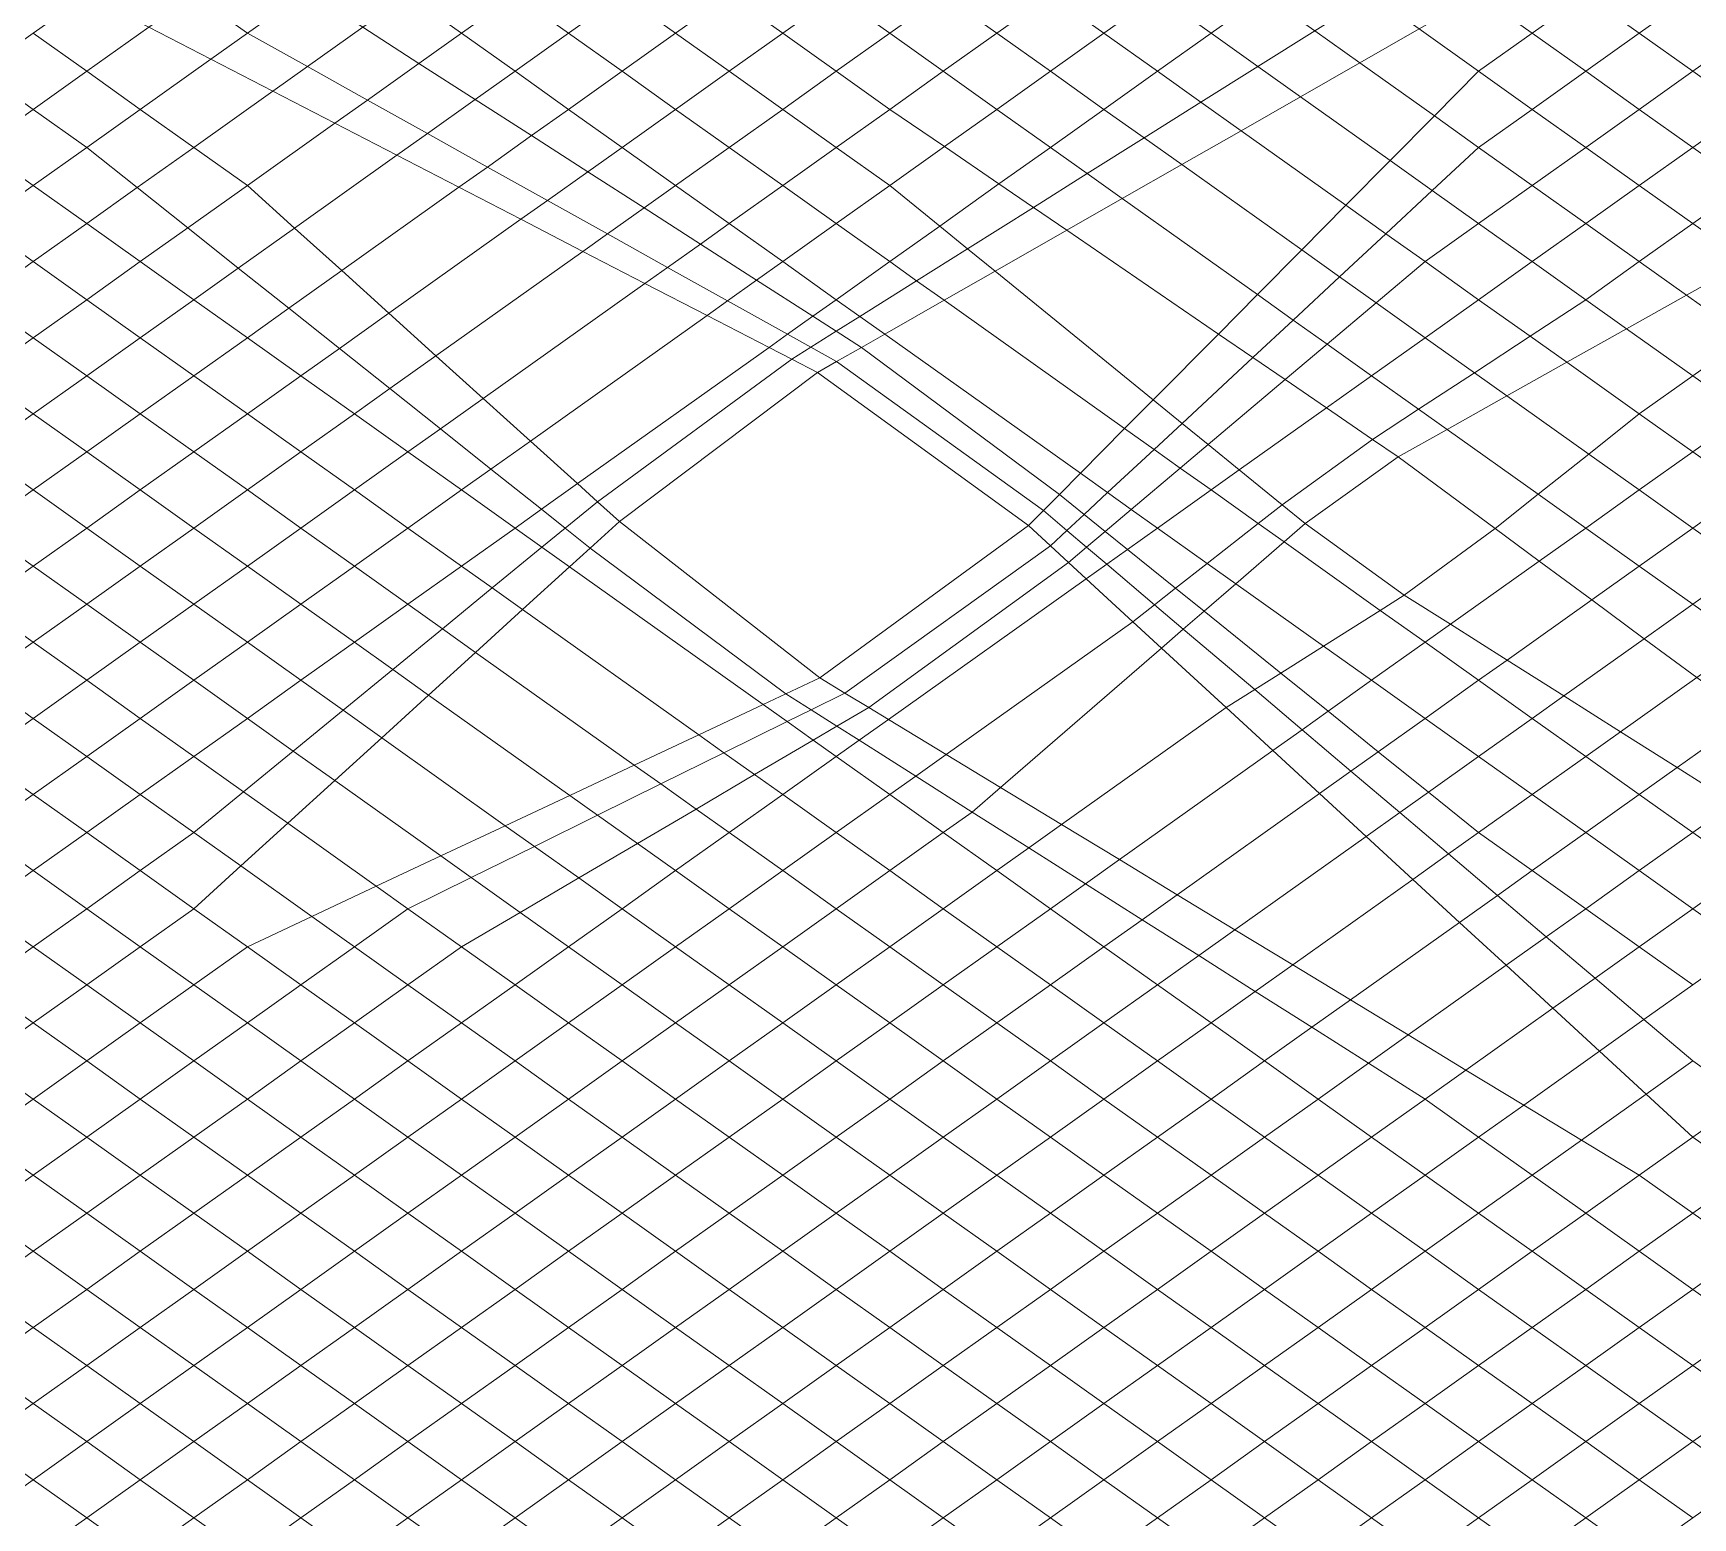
# Model space of a CAD drawing. Header units: millimetres. Extents: x 0 to 143, y 0 to 59.
# Drawn here: x 39.14 to 62.94, y 15.28 to 36.57 of the extents above; entities that cross this region are included whole.
import ezdxf

# ---------------------------------------------------------------- set-up
doc = ezdxf.new("R2010")
doc.units = ezdxf.units.MM
doc.layers.add('Основания', color=130, linetype='Continuous', lineweight=20)

msp = doc.modelspace()

# ---------------------------------------------------------------- linework, layer by layer
at = {"layer": 'Основания', "linetype": 'Continuous', "ltscale": 250}
for points in [[(43.059, 37.172), (42.213, 36.57), (43.073, 36.09), (43.866, 36.654)], [(39.91, 37.116), (39.143, 36.57), (39.91, 36.024), (40.799, 36.656)], [(42.213, 36.57), (41.445, 37.116), (40.799, 36.656), (41.689, 36.197)], [(45.283, 36.57), (44.515, 37.116), (43.866, 36.654), (44.673, 36.136)], [(46.05, 37.116), (45.283, 36.57), (46.05, 36.024), (46.818, 36.57)], [(47.585, 37.116), (46.818, 36.57), (47.585, 36.024), (48.353, 36.57)], [(49.12, 37.116), (48.353, 36.57), (49.12, 36.024), (49.888, 36.57)], [(50.655, 37.116), (49.888, 36.57), (50.655, 36.024), (51.423, 36.57)], [(52.19, 37.116), (51.423, 36.57), (52.19, 36.024), (52.958, 36.57)], [(53.725, 37.116), (52.958, 36.57), (53.725, 36.024), (54.493, 36.57)], [(55.26, 37.116), (54.493, 36.57), (55.26, 36.024), (56.028, 36.57)], [(57.515, 36.604), (56.795, 37.116), (56.028, 36.57), (56.7, 36.092)], [(59.014, 36.63), (58.33, 37.116), (58.33, 37.116), (58.33, 37.116), (57.515, 36.604), (58.162, 36.143)], [(60.633, 36.57), (59.865, 37.116), (59.014, 36.63), (59.865, 36.024)], [(61.4, 37.116), (60.633, 36.57), (61.4, 36.024), (62.168, 36.57)], [(62.935, 37.116), (62.168, 36.57), (62.935, 36.024), (63.703, 36.57)], [(41.689, 36.197), (40.799, 36.656), (39.91, 36.024), (40.678, 35.478)], [(44.673, 36.136), (43.866, 36.654), (43.073, 36.09), (43.934, 35.611)], [(39.143, 36.57), (38.375, 36.024), (39.143, 35.478), (39.91, 36.024)], [(42.213, 36.57), (41.689, 36.197), (42.578, 35.738), (43.073, 36.09)], [(45.283, 36.57), (44.673, 36.136), (45.48, 35.618), (46.05, 36.024)], [(46.818, 36.57), (46.05, 36.024), (46.818, 35.478), (47.585, 36.024)], [(48.353, 36.57), (47.585, 36.024), (48.353, 35.478), (49.12, 36.024)], [(49.888, 36.57), (49.12, 36.024), (49.888, 35.478), (50.655, 36.024)], [(51.423, 36.57), (50.655, 36.024), (51.423, 35.478), (52.19, 36.024)], [(52.958, 36.57), (52.19, 36.024), (52.958, 35.478), (53.725, 36.024)], [(54.493, 36.57), (53.725, 36.024), (54.493, 35.478), (55.26, 36.024)], [(56.7, 36.092), (56.028, 36.57), (55.26, 36.024), (55.884, 35.58)], [(58.162, 36.143), (57.515, 36.604), (56.7, 36.092), (57.311, 35.657)], [(59.014, 36.63), (58.162, 36.143), (59.231, 35.384), (59.865, 36.024)], [(60.633, 36.57), (59.865, 36.024), (60.633, 35.478), (61.4, 36.024)], [(62.168, 36.57), (61.4, 36.024), (62.168, 35.478), (62.935, 36.024)], [(42.578, 35.738), (41.689, 36.197), (40.678, 35.478), (41.445, 34.932)], [(39.91, 36.024), (39.143, 35.478), (39.91, 34.932), (40.678, 35.478)], [(43.073, 36.09), (42.578, 35.738), (43.467, 35.279), (43.934, 35.611)], [(44.673, 36.136), (43.934, 35.611), (44.794, 35.131), (45.48, 35.618)], [(46.05, 36.024), (45.48, 35.618), (46.286, 35.101), (46.818, 35.478)], [(47.585, 36.024), (46.818, 35.478), (47.585, 34.932), (48.353, 35.478)], [(49.12, 36.024), (48.353, 35.478), (49.12, 34.932), (49.888, 35.478)], [(50.655, 36.024), (49.888, 35.478), (50.655, 34.932), (51.423, 35.478)], [(52.958, 35.478), (52.19, 36.024), (51.423, 35.478), (52.205, 34.943)], [(53.725, 36.024), (52.958, 35.478), (53.725, 34.932), (54.493, 35.478)], [(55.26, 36.024), (55.26, 36.024), (54.493, 35.478), (55.069, 35.068), (55.884, 35.58)], [(57.311, 35.657), (56.7, 36.092), (55.884, 35.58), (56.459, 35.171)], [(59.231, 35.384), (58.162, 36.143), (57.311, 35.657), (58.596, 34.743)], [(60.633, 35.478), (59.865, 36.024), (59.231, 35.384), (59.865, 34.932)], [(61.4, 36.024), (60.633, 35.478), (61.4, 34.932), (62.168, 35.478)], [(62.935, 36.024), (62.168, 35.478), (62.935, 34.932), (63.703, 35.478)], [(43.467, 35.279), (42.578, 35.738), (41.445, 34.932), (42.213, 34.387)], [(39.143, 35.478), (38.375, 34.932), (39.143, 34.387), (39.91, 34.932)], [(41.445, 34.932), (40.678, 35.478), (39.91, 34.932), (40.634, 34.356)], [(44.794, 35.131), (43.934, 35.611), (43.467, 35.279), (44.356, 34.82)], [(46.286, 35.101), (45.48, 35.618), (44.794, 35.131), (45.655, 34.651)], [(46.818, 35.478), (46.286, 35.101), (47.093, 34.583), (47.585, 34.932)], [(48.353, 35.478), (47.585, 34.932), (48.353, 34.387), (49.12, 34.932)], [(49.888, 35.478), (49.12, 34.932), (49.888, 34.387), (50.655, 34.932)], [(52.205, 34.943), (51.423, 35.478), (50.655, 34.932), (51.423, 34.387)], [(53.725, 34.932), (52.958, 35.478), (52.205, 34.943), (52.988, 34.408)], [(54.493, 35.478), (54.493, 35.478), (53.725, 34.932), (54.254, 34.556), (55.069, 35.068)], [(56.459, 35.171), (55.884, 35.58), (55.069, 35.068), (55.608, 34.685)], [(57.311, 35.657), (56.459, 35.171), (57.962, 34.102), (58.596, 34.743)], [(60.633, 35.478), (59.865, 34.932), (60.633, 34.387), (61.4, 34.932)], [(62.168, 35.478), (61.4, 34.932), (62.168, 34.387), (62.935, 34.932)], [(44.356, 34.82), (43.467, 35.279), (42.213, 34.387), (42.889, 33.776)], [(59.231, 35.384), (58.596, 34.743), (59.2, 34.314), (59.865, 34.932)], [(45.655, 34.651), (44.794, 35.131), (44.356, 34.82), (45.246, 34.36)], [(47.093, 34.583), (46.286, 35.101), (45.655, 34.651), (46.515, 34.172)], [(55.608, 34.685), (55.069, 35.068), (54.254, 34.556), (54.756, 34.199)], [(56.459, 35.171), (55.608, 34.685), (57.328, 33.462), (57.962, 34.102)], [(39.91, 34.932), (39.91, 34.932), (39.143, 34.387), (39.91, 33.841), (40.634, 34.356)], [(42.213, 34.387), (41.445, 34.932), (40.634, 34.356), (41.359, 33.779)], [(45.246, 34.36), (44.356, 34.82), (42.889, 33.776), (43.565, 33.165)], [(47.585, 34.932), (47.093, 34.583), (47.9, 34.065), (48.353, 34.387)], [(49.12, 34.932), (48.353, 34.387), (49.12, 33.841), (49.888, 34.387)], [(50.655, 34.932), (49.888, 34.387), (50.655, 33.841), (51.423, 34.387)], [(52.988, 34.408), (52.205, 34.943), (51.423, 34.387), (52.138, 33.804)], [(54.254, 34.556), (53.725, 34.932), (53.725, 34.932), (53.725, 34.932), (52.988, 34.408), (53.481, 34.071)], [(59.2, 34.314), (58.596, 34.743), (57.962, 34.102), (58.535, 33.695)], [(60.633, 34.387), (59.865, 34.932), (59.2, 34.314), (59.865, 33.841)], [(61.4, 34.932), (60.633, 34.387), (61.4, 33.841), (62.168, 34.387)], [(62.935, 34.932), (62.168, 34.387), (62.935, 33.841), (63.703, 34.387)], [(45.655, 34.651), (45.246, 34.36), (46.135, 33.901), (46.515, 34.172)], [(47.093, 34.583), (46.515, 34.172), (47.376, 33.692), (47.9, 34.065)], [(54.756, 34.199), (54.254, 34.556), (53.481, 34.071), (53.959, 33.744)], [(55.608, 34.685), (54.756, 34.199), (56.693, 32.821), (57.328, 33.462)], [(39.143, 34.387), (38.375, 33.841), (39.143, 33.295), (39.91, 33.841)], [(41.359, 33.779), (40.634, 34.356), (39.91, 33.841), (40.678, 33.295)], [(42.889, 33.776), (42.213, 34.387), (41.359, 33.779), (42.083, 33.203)], [(46.135, 33.901), (45.246, 34.36), (43.565, 33.165), (44.241, 32.554)], [(49.12, 33.841), (48.353, 34.387), (47.9, 34.065), (48.707, 33.547)], [(49.888, 34.387), (49.12, 33.841), (49.888, 33.295), (50.655, 33.841)], [(52.138, 33.804), (51.423, 34.387), (51.423, 34.387), (50.655, 33.841), (51.423, 33.295)], [(53.481, 34.071), (52.988, 34.408), (52.138, 33.804), (52.538, 33.479)], [(59.865, 33.841), (59.2, 34.314), (58.535, 33.695), (59.098, 33.295)], [(60.633, 34.387), (59.865, 33.841), (60.633, 33.295), (61.4, 33.841)], [(62.168, 34.387), (61.4, 33.841), (62.168, 33.295), (62.935, 33.841)], [(46.515, 34.172), (46.135, 33.901), (47.024, 33.442), (47.376, 33.692)], [(48.707, 33.547), (47.9, 34.065), (47.376, 33.692), (48.236, 33.212)], [(53.959, 33.744), (53.481, 34.071), (52.538, 33.479), (52.932, 33.158)], [(54.756, 34.199), (53.959, 33.744), (56.134, 32.256), (56.693, 32.821)], [(58.535, 33.695), (57.962, 34.102), (57.328, 33.462), (57.87, 33.076)], [(39.91, 33.841), (39.143, 33.295), (39.91, 32.749), (40.678, 33.295)], [(47.024, 33.442), (46.135, 33.901), (44.241, 32.554), (44.917, 31.944)], [(49.12, 33.841), (48.707, 33.547), (49.514, 33.029), (49.888, 33.295)], [(50.655, 33.841), (49.888, 33.295), (50.655, 32.749), (51.423, 33.295)], [(52.138, 33.804), (51.423, 33.295), (51.808, 33.021), (52.538, 33.479)], [(59.865, 33.841), (59.098, 33.295), (59.865, 32.749), (60.633, 33.295)], [(61.4, 33.841), (60.633, 33.295), (61.4, 32.749), (62.168, 33.295)], [(63.703, 33.295), (62.935, 33.841), (62.168, 33.295), (62.844, 32.814)], [(41.359, 33.779), (40.678, 33.295), (41.445, 32.749), (42.083, 33.203)], [(43.565, 33.165), (42.889, 33.776), (42.083, 33.203), (42.808, 32.627)], [(47.376, 33.692), (47.024, 33.442), (47.913, 32.983), (48.236, 33.212)], [(53.959, 33.744), (52.932, 33.158), (55.199, 31.312), (56.134, 32.256)], [(59.098, 33.295), (58.535, 33.695), (57.87, 33.076), (58.395, 32.703)], [(47.913, 32.983), (47.024, 33.442), (44.917, 31.944), (45.593, 31.333)], [(48.707, 33.547), (48.236, 33.212), (49.097, 32.733), (49.514, 33.029)], [(52.932, 33.158), (52.538, 33.479), (51.808, 33.021), (52.202, 32.741)], [(57.87, 33.076), (57.328, 33.462), (56.693, 32.821), (57.206, 32.457)], [(39.143, 33.295), (38.375, 32.749), (39.143, 32.203), (39.91, 32.749)], [(40.678, 33.295), (39.91, 32.749), (40.678, 32.203), (41.445, 32.749)], [(42.083, 33.203), (41.445, 32.749), (42.213, 32.203), (42.808, 32.627)], [(43.565, 33.165), (42.808, 32.627), (43.532, 32.05), (44.241, 32.554)], [(48.236, 33.212), (47.913, 32.983), (48.803, 32.523), (49.097, 32.733)], [(49.888, 33.295), (49.514, 33.029), (50.321, 32.512), (50.655, 32.749)], [(51.808, 33.021), (51.423, 33.295), (50.655, 32.749), (50.993, 32.509)], [(52.932, 33.158), (52.202, 32.741), (54.79, 30.9), (55.199, 31.312)], [(58.395, 32.703), (57.87, 33.076), (57.206, 32.457), (57.693, 32.11)], [(59.098, 33.295), (58.395, 32.703), (59.098, 32.203), (59.865, 32.749)], [(60.633, 33.295), (59.865, 32.749), (59.865, 32.749), (60.601, 32.226), (61.4, 32.749)], [(61.4, 32.749), (61.986, 32.332), (62.844, 32.814), (62.168, 33.295), (62.168, 33.295)], [(63.703, 33.295), (62.844, 32.814), (63.703, 32.203), (64.47, 32.749)], [(48.803, 32.523), (47.913, 32.983), (45.593, 31.333), (46.27, 30.722)], [(50.321, 32.512), (49.514, 33.029), (49.097, 32.733), (49.957, 32.253)], [(52.202, 32.741), (51.808, 33.021), (50.993, 32.509), (51.35, 32.255)], [(39.91, 32.749), (39.143, 32.203), (39.91, 31.657), (40.678, 32.203)], [(41.445, 32.749), (40.678, 32.203), (41.445, 31.657), (42.213, 32.203)], [(42.808, 32.627), (42.213, 32.203), (42.98, 31.657), (43.532, 32.05)], [(49.957, 32.253), (49.097, 32.733), (48.803, 32.523), (49.692, 32.064)], [(50.993, 32.509), (50.655, 32.749), (50.655, 32.749), (50.655, 32.749), (50.321, 32.512), (50.656, 32.297)], [(52.202, 32.741), (51.35, 32.255), (54.156, 30.259), (54.79, 30.9)], [(57.206, 32.457), (56.693, 32.821), (56.134, 32.256), (56.627, 31.919)], [(59.098, 32.203), (58.395, 32.703), (57.693, 32.11), (58.33, 31.657)], [(59.865, 32.749), (59.865, 32.749), (59.865, 32.749), (59.098, 32.203), (59.803, 31.702), (60.601, 32.226)], [(61.4, 32.749), (61.4, 32.749), (61.4, 32.749), (60.601, 32.226), (61.128, 31.851), (61.986, 32.332)], [(62.844, 32.814), (61.986, 32.332), (62.935, 31.657), (63.703, 32.203)], [(44.241, 32.554), (43.532, 32.05), (44.256, 31.474), (44.917, 31.944)], [(49.692, 32.064), (48.803, 32.523), (46.27, 30.722), (46.946, 30.111)], [(50.656, 32.297), (50.321, 32.512), (49.957, 32.253), (50.29, 32.067)], [(51.35, 32.255), (50.993, 32.509), (50.656, 32.297), (51.018, 32.065)], [(57.693, 32.11), (57.206, 32.457), (56.627, 31.919), (57.091, 31.602)], [(39.143, 32.203), (38.375, 31.657), (39.143, 31.112), (39.91, 31.657)], [(40.678, 32.203), (39.91, 31.657), (40.678, 31.112), (41.445, 31.657)], [(42.213, 32.203), (41.445, 31.657), (42.213, 31.112), (42.98, 31.657)], [(50.29, 32.067), (49.957, 32.253), (49.692, 32.064), (50.017, 31.896)], [(50.656, 32.297), (50.29, 32.067), (50.661, 31.861), (51.018, 32.065)], [(51.35, 32.255), (51.018, 32.065), (53.855, 29.955), (54.156, 30.259)], [(56.627, 31.919), (56.134, 32.256), (55.199, 31.312), (55.613, 30.975)], [(59.098, 32.203), (58.33, 31.657), (59.004, 31.178), (59.803, 31.702)], [(61.128, 31.851), (60.601, 32.226), (59.803, 31.702), (60.27, 31.37)], [(62.935, 31.657), (61.986, 32.332), (61.128, 31.851), (62.168, 31.112)], [(43.532, 32.05), (42.98, 31.657), (43.748, 31.112), (44.256, 31.474)], [(44.917, 31.944), (44.256, 31.474), (44.981, 30.897), (45.593, 31.333)], [(50.017, 31.896), (49.692, 32.064), (46.946, 30.111), (47.232, 29.852)], [(50.388, 31.705), (50.017, 31.896), (47.232, 29.852), (47.547, 29.568)], [(50.29, 32.067), (50.017, 31.896), (50.388, 31.705), (50.661, 31.861)], [(51.018, 32.065), (50.661, 31.861), (53.626, 29.724), (53.855, 29.955)], [(57.091, 31.602), (56.627, 31.919), (55.613, 30.975), (55.987, 30.67)], [(58.33, 31.657), (57.693, 32.11), (57.091, 31.602), (57.683, 31.197)], [(39.91, 31.657), (39.143, 31.112), (39.91, 30.566), (40.678, 31.112)], [(41.445, 31.657), (40.678, 31.112), (41.445, 30.566), (42.213, 31.112)], [(42.98, 31.657), (42.213, 31.112), (42.98, 30.566), (43.748, 31.112)], [(50.661, 31.861), (50.388, 31.705), (53.413, 29.509), (53.626, 29.724)], [(58.33, 31.657), (57.683, 31.197), (58.343, 30.745), (59.004, 31.178)], [(60.27, 31.37), (59.803, 31.702), (59.004, 31.178), (59.412, 30.888)], [(61.128, 31.851), (60.27, 31.37), (61.443, 30.535), (62.168, 31.112)], [(62.935, 31.657), (62.168, 31.112), (62.935, 30.566), (63.703, 31.112)], [(63.703, 31.112), (62.935, 31.657), (62.168, 31.112), (62.935, 30.566)], [(44.256, 31.474), (43.748, 31.112), (44.515, 30.566), (44.981, 30.897)], [(57.683, 31.197), (57.091, 31.602), (55.987, 30.67), (56.432, 30.308)], [(45.593, 31.333), (44.981, 30.897), (45.705, 30.321), (46.27, 30.722)], [(55.613, 30.975), (55.199, 31.312), (54.79, 30.9), (55.211, 30.601)], [(58.343, 30.745), (57.683, 31.197), (56.432, 30.308), (57.047, 29.807)], [(59.412, 30.888), (59.004, 31.178), (58.343, 30.745), (58.71, 30.495)], [(60.27, 31.37), (59.412, 30.888), (60.719, 29.959), (61.443, 30.535)], [(39.143, 31.112), (38.375, 30.566), (39.143, 30.02), (39.91, 30.566)], [(40.678, 31.112), (39.91, 30.566), (40.678, 30.02), (41.445, 30.566)], [(42.213, 31.112), (41.445, 30.566), (42.213, 30.02), (42.98, 30.566)], [(43.748, 31.112), (42.98, 30.566), (43.748, 30.02), (44.515, 30.566)], [(55.987, 30.67), (55.613, 30.975), (55.211, 30.601), (55.587, 30.333)], [(62.935, 30.566), (62.168, 31.112), (61.443, 30.535), (62.168, 30.02)], [(44.981, 30.897), (44.515, 30.566), (45.283, 30.02), (45.705, 30.321)], [(46.27, 30.722), (45.705, 30.321), (46.43, 29.744), (46.946, 30.111)], [(55.211, 30.601), (54.79, 30.9), (54.156, 30.259), (54.546, 29.982)], [(58.71, 30.495), (58.343, 30.745), (57.047, 29.807), (57.378, 29.538)], [(59.412, 30.888), (58.71, 30.495), (60.101, 29.467), (60.719, 29.959)], [(39.91, 30.566), (39.143, 30.02), (39.91, 29.474), (40.678, 30.02)], [(41.445, 30.566), (40.678, 30.02), (41.445, 29.474), (42.213, 30.02)], [(42.98, 30.566), (42.213, 30.02), (42.98, 29.474), (43.748, 30.02)], [(44.515, 30.566), (43.748, 30.02), (44.515, 29.474), (45.283, 30.02)], [(55.587, 30.333), (55.211, 30.601), (54.546, 29.982), (54.885, 29.741)], [(56.432, 30.308), (55.987, 30.67), (55.587, 30.333), (56.028, 30.02)], [(58.71, 30.495), (57.378, 29.538), (58.799, 28.512), (60.101, 29.467)], [(62.168, 30.02), (61.443, 30.535), (60.719, 29.959), (61.4, 29.474)], [(62.935, 30.566), (62.168, 30.02), (62.935, 29.474), (63.703, 30.02)], [(45.705, 30.321), (45.283, 30.02), (46.05, 29.474), (46.43, 29.744)], [(54.546, 29.982), (54.156, 30.259), (53.855, 29.955), (54.21, 29.669)], [(56.028, 30.02), (55.587, 30.333), (54.885, 29.741), (55.26, 29.474)], [(56.432, 30.308), (56.028, 30.02), (56.705, 29.539), (57.047, 29.807)], [(39.143, 30.02), (38.375, 29.474), (39.143, 28.928), (39.91, 29.474)], [(40.678, 30.02), (39.91, 29.474), (40.678, 28.928), (41.445, 29.474)], [(42.213, 30.02), (41.445, 29.474), (42.213, 28.928), (42.98, 29.474)], [(43.748, 30.02), (42.98, 29.474), (43.748, 28.928), (44.515, 29.474)], [(45.283, 30.02), (44.515, 29.474), (45.283, 28.928), (46.05, 29.474)], [(47.232, 29.852), (46.946, 30.111), (46.43, 29.744), (46.77, 29.473)], [(54.885, 29.741), (54.546, 29.982), (54.21, 29.669), (54.511, 29.426)], [(56.705, 29.539), (56.028, 30.02), (55.26, 29.474), (55.974, 28.967)], [(62.168, 30.02), (61.4, 29.474), (62.168, 28.928), (62.935, 29.474)], [(46.77, 29.473), (46.43, 29.744), (46.05, 29.474), (46.436, 29.2)], [(47.547, 29.568), (47.232, 29.852), (46.77, 29.473), (47.129, 29.188)], [(53.855, 29.955), (53.626, 29.724), (53.963, 29.439), (54.21, 29.669)], [(55.26, 29.474), (54.885, 29.741), (54.511, 29.426), (54.83, 29.169)], [(57.378, 29.538), (57.047, 29.807), (56.705, 29.539), (57.075, 29.275)], [(61.4, 29.474), (60.719, 29.959), (60.101, 29.467), (60.734, 29)], [(47.547, 29.568), (47.129, 29.188), (49.933, 27.097), (50.421, 27.326)], [(53.728, 29.22), (53.413, 29.509), (50.421, 27.326), (50.78, 27.108)], [(53.626, 29.724), (53.413, 29.509), (53.728, 29.22), (53.963, 29.439)], [(54.511, 29.426), (54.21, 29.669), (53.963, 29.439), (54.244, 29.2)], [(57.075, 29.275), (56.705, 29.539), (55.974, 28.967), (56.383, 28.676)], [(57.378, 29.538), (57.075, 29.275), (58.454, 28.294), (58.799, 28.512)], [(39.91, 29.474), (39.143, 28.928), (39.91, 28.383), (40.678, 28.928)], [(41.445, 29.474), (40.678, 28.928), (41.445, 28.383), (42.213, 28.928)], [(42.98, 29.474), (42.213, 28.928), (42.98, 28.383), (43.748, 28.928)], [(44.515, 29.474), (43.748, 28.928), (44.515, 28.383), (45.283, 28.928)], [(46.436, 29.2), (46.05, 29.474), (45.283, 28.928), (45.723, 28.615)], [(47.129, 29.188), (46.77, 29.473), (46.436, 29.2), (46.832, 28.918)], [(54.244, 29.2), (53.963, 29.439), (53.728, 29.22), (53.985, 28.982)], [(54.83, 29.169), (54.511, 29.426), (54.244, 29.2), (54.532, 28.956)], [(55.26, 29.474), (54.83, 29.169), (55.521, 28.612), (55.974, 28.967)], [(57.075, 29.275), (56.383, 28.676), (57.641, 27.781), (58.454, 28.294)], [(60.734, 29), (60.101, 29.467), (58.799, 28.512), (59.46, 28.094)], [(61.4, 29.474), (60.734, 29), (61.487, 28.444), (62.168, 28.928)], [(62.935, 29.474), (62.168, 28.928), (62.935, 28.383), (63.703, 28.928)], [(46.832, 28.918), (46.436, 29.2), (45.723, 28.615), (46.159, 28.305)], [(47.129, 29.188), (46.832, 28.918), (49.608, 26.944), (49.933, 27.097)], [(53.985, 28.982), (53.728, 29.22), (50.78, 27.108), (51.121, 26.901)], [(54.244, 29.2), (53.985, 28.982), (54.239, 28.748), (54.532, 28.956)], [(54.83, 29.169), (54.532, 28.956), (55.218, 28.375), (55.521, 28.612)], [(39.143, 28.928), (38.375, 28.383), (39.143, 27.837), (39.91, 28.383)], [(40.678, 28.928), (39.91, 28.383), (40.678, 27.837), (41.445, 28.383)], [(42.213, 28.928), (41.445, 28.383), (42.213, 27.837), (42.98, 28.383)], [(43.748, 28.928), (42.98, 28.383), (43.748, 27.837), (44.515, 28.383)], [(45.723, 28.615), (45.283, 28.928), (44.515, 28.383), (45.01, 28.03)], [(46.832, 28.918), (46.159, 28.305), (48.683, 26.51), (49.608, 26.944)], [(54.239, 28.748), (53.985, 28.982), (51.121, 26.901), (51.402, 26.73)], [(54.532, 28.956), (54.239, 28.748), (54.908, 28.132), (55.218, 28.375)], [(56.383, 28.676), (55.974, 28.967), (55.521, 28.612), (55.929, 28.282)], [(61.487, 28.444), (60.734, 29), (59.46, 28.094), (60.272, 27.581)], [(62.168, 28.928), (61.487, 28.444), (62.24, 27.888), (62.935, 28.383)], [(46.159, 28.305), (45.723, 28.615), (45.01, 28.03), (45.485, 27.692)], [(54.908, 28.132), (54.239, 28.748), (51.402, 26.73), (52.23, 26.228)], [(55.929, 28.282), (55.521, 28.612), (55.218, 28.375), (55.631, 28.025)], [(56.383, 28.676), (55.929, 28.282), (57.029, 27.395), (57.641, 27.781)], [(39.91, 28.383), (39.143, 27.837), (39.91, 27.291), (40.678, 27.837)], [(41.445, 28.383), (40.678, 27.837), (41.445, 27.291), (42.213, 27.837)], [(42.98, 28.383), (42.213, 27.837), (42.98, 27.291), (43.748, 27.837)], [(45.01, 28.03), (44.515, 28.383), (43.748, 27.837), (44.297, 27.446)], [(55.218, 28.375), (54.908, 28.132), (55.319, 27.754), (55.631, 28.025)], [(59.46, 28.094), (58.799, 28.512), (58.454, 28.294), (59.098, 27.837)], [(61.487, 28.444), (60.272, 27.581), (61.085, 27.067), (62.24, 27.888)], [(63.703, 27.837), (62.935, 28.383), (62.24, 27.888), (62.993, 27.332)], [(46.159, 28.305), (45.485, 27.692), (47.759, 26.076), (48.683, 26.51)], [(55.319, 27.754), (54.908, 28.132), (52.23, 26.228), (53.01, 25.754)], [(55.929, 28.282), (55.631, 28.025), (56.654, 27.158), (57.029, 27.395)], [(59.098, 27.837), (58.454, 28.294), (57.641, 27.781), (58.33, 27.291)], [(59.46, 28.094), (59.098, 27.837), (59.865, 27.291), (60.272, 27.581)], [(45.485, 27.692), (45.01, 28.03), (44.297, 27.446), (44.812, 27.08)], [(55.631, 28.025), (55.319, 27.754), (56.246, 26.901), (56.654, 27.158)], [(62.993, 27.332), (62.24, 27.888), (61.085, 27.067), (61.897, 26.553)], [(39.143, 27.837), (38.375, 27.291), (39.143, 26.745), (39.91, 27.291)], [(40.678, 27.837), (39.91, 27.291), (40.678, 26.745), (41.445, 27.291)], [(42.213, 27.837), (41.445, 27.291), (42.213, 26.745), (42.98, 27.291)], [(44.297, 27.446), (43.748, 27.837), (42.98, 27.291), (43.584, 26.861)], [(45.485, 27.692), (44.812, 27.08), (46.835, 25.641), (47.759, 26.076)], [(55.319, 27.754), (53.01, 25.754), (53.886, 25.222), (56.246, 26.901)], [(58.33, 27.291), (57.641, 27.781), (57.029, 27.395), (57.707, 26.848)], [(59.098, 27.837), (58.33, 27.291), (59.098, 26.745), (59.865, 27.291)], [(44.812, 27.08), (44.297, 27.446), (43.584, 26.861), (44.139, 26.467)], [(57.029, 27.395), (56.654, 27.158), (57.333, 26.582), (57.707, 26.848)], [(61.085, 27.067), (60.272, 27.581), (59.865, 27.291), (60.633, 26.745)], [(38.375, 27.291), (37.608, 26.745), (38.375, 26.199), (39.143, 26.745)], [(39.91, 27.291), (39.143, 26.745), (39.91, 26.199), (40.678, 26.745)], [(41.445, 27.291), (40.678, 26.745), (41.445, 26.199), (42.213, 26.745)], [(43.584, 26.861), (42.98, 27.291), (42.213, 26.745), (42.871, 26.277)], [(50.78, 27.108), (50.421, 27.326), (49.933, 27.097), (50.294, 26.868)], [(56.654, 27.158), (56.246, 26.901), (56.915, 26.285), (57.333, 26.582)], [(58.33, 27.291), (57.707, 26.848), (58.426, 26.268), (59.098, 26.745)], [(59.865, 27.291), (59.098, 26.745), (59.865, 26.199), (60.633, 26.745)], [(63.746, 26.776), (62.993, 27.332), (61.897, 26.553), (62.71, 26.039)], [(44.812, 27.08), (44.139, 26.467), (45.91, 25.207), (46.835, 25.641)], [(49.952, 26.699), (49.608, 26.944), (48.683, 26.51), (49.046, 26.252)], [(50.294, 26.868), (49.933, 27.097), (49.608, 26.944), (49.952, 26.699)], [(50.78, 27.108), (50.294, 26.868), (50.665, 26.633), (51.121, 26.901)], [(51.402, 26.73), (51.121, 26.901), (50.665, 26.633), (50.982, 26.432)], [(56.915, 26.285), (56.246, 26.901), (53.886, 25.222), (54.714, 24.72)], [(61.085, 27.067), (60.633, 26.745), (61.4, 26.199), (61.897, 26.553)], [(39.143, 26.745), (38.375, 26.199), (39.143, 25.653), (39.91, 26.199)], [(40.678, 26.745), (39.91, 26.199), (40.678, 25.653), (41.445, 26.199)], [(42.213, 26.745), (41.445, 26.199), (42.158, 25.692), (42.871, 26.277)], [(44.139, 26.467), (43.584, 26.861), (42.871, 26.277), (43.465, 25.854)], [(50.326, 26.434), (49.952, 26.699), (49.046, 26.252), (49.485, 25.94)], [(50.665, 26.633), (50.294, 26.868), (49.952, 26.699), (50.326, 26.434)], [(52.23, 26.228), (51.402, 26.73), (50.982, 26.432), (51.794, 25.917)], [(57.707, 26.848), (57.333, 26.582), (58.033, 25.988), (58.426, 26.268)], [(59.098, 26.745), (58.426, 26.268), (59.146, 25.688), (59.865, 26.199)], [(60.633, 26.745), (59.865, 26.199), (60.633, 25.653), (61.4, 26.199)], [(64.499, 26.22), (63.746, 26.776), (62.71, 26.039), (63.522, 25.525)], [(44.139, 26.467), (43.465, 25.854), (44.986, 24.773), (45.91, 25.207)], [(49.046, 26.252), (48.683, 26.51), (47.759, 26.076), (48.14, 25.805)], [(50.655, 26.199), (50.326, 26.434), (49.485, 25.94), (49.888, 25.653)], [(50.982, 26.432), (50.665, 26.633), (50.326, 26.434), (50.655, 26.199)], [(50.982, 26.432), (50.655, 26.199), (51.423, 25.653), (51.794, 25.917)], [(57.333, 26.582), (56.915, 26.285), (57.584, 25.669), (58.033, 25.988)], [(61.897, 26.553), (61.4, 26.199), (62.168, 25.653), (62.71, 26.039)], [(38.375, 26.199), (37.608, 25.653), (38.375, 25.108), (39.143, 25.653)], [(39.91, 26.199), (39.143, 25.653), (39.91, 25.108), (40.678, 25.653)], [(42.158, 25.692), (41.445, 26.199), (40.678, 25.653), (41.445, 25.108)], [(43.465, 25.854), (42.871, 26.277), (42.158, 25.692), (42.792, 25.242)], [(49.485, 25.94), (49.046, 26.252), (48.14, 25.805), (48.645, 25.446)], [(50.655, 26.199), (49.888, 25.653), (50.655, 25.108), (51.423, 25.653)], [(52.23, 26.228), (51.794, 25.917), (52.605, 25.403), (53.01, 25.754)], [(57.584, 25.669), (56.915, 26.285), (54.714, 24.72), (55.542, 24.217)], [(58.426, 26.268), (58.033, 25.988), (58.733, 25.395), (59.146, 25.688)], [(61.4, 26.199), (60.633, 25.653), (61.4, 25.108), (62.168, 25.653)], [(48.14, 25.805), (47.759, 26.076), (46.835, 25.641), (47.234, 25.358)], [(49.888, 25.653), (49.485, 25.94), (48.645, 25.446), (49.12, 25.108)], [(58.033, 25.988), (57.584, 25.669), (58.253, 25.053), (58.733, 25.395)], [(62.71, 26.039), (62.168, 25.653), (62.935, 25.108), (63.522, 25.525)], [(43.465, 25.854), (42.792, 25.242), (44.061, 24.339), (44.986, 24.773)], [(48.645, 25.446), (48.14, 25.805), (47.234, 25.358), (47.804, 24.952)], [(51.794, 25.917), (51.423, 25.653), (52.19, 25.108), (52.605, 25.403)], [(53.01, 25.754), (52.605, 25.403), (53.417, 24.888), (53.886, 25.222)], [(39.143, 25.653), (38.375, 25.108), (39.143, 24.562), (39.91, 25.108)], [(40.678, 25.653), (39.91, 25.108), (40.678, 24.562), (41.445, 25.108)], [(42.158, 25.692), (41.445, 25.108), (42.118, 24.629), (42.792, 25.242)], [(47.234, 25.358), (46.835, 25.641), (45.91, 25.207), (46.327, 24.91)], [(49.888, 25.653), (49.12, 25.108), (49.888, 24.562), (50.655, 25.108)], [(51.423, 25.653), (50.655, 25.108), (51.423, 24.562), (52.19, 25.108)], [(58.253, 25.053), (57.584, 25.669), (55.542, 24.217), (56.371, 23.714)], [(59.146, 25.688), (58.733, 25.395), (59.434, 24.801), (59.865, 25.108)], [(60.633, 25.653), (59.865, 25.108), (60.633, 24.562), (61.4, 25.108)], [(62.168, 25.653), (61.4, 25.108), (62.168, 24.562), (62.935, 25.108)], [(64.335, 25.012), (63.522, 25.525), (62.935, 25.108), (63.703, 24.562)], [(42.792, 25.242), (42.118, 24.629), (43.137, 23.904), (44.061, 24.339)], [(47.804, 24.952), (47.234, 25.358), (46.327, 24.91), (46.964, 24.458)], [(49.12, 25.108), (48.645, 25.446), (47.804, 24.952), (48.353, 24.562)], [(52.605, 25.403), (52.19, 25.108), (52.958, 24.562), (53.417, 24.888)], [(53.886, 25.222), (53.417, 24.888), (54.228, 24.374), (54.714, 24.72)], [(58.733, 25.395), (58.253, 25.053), (58.922, 24.437), (59.434, 24.801)], [(38.375, 25.108), (37.608, 24.562), (38.375, 24.016), (39.143, 24.562)], [(39.91, 25.108), (39.143, 24.562), (39.91, 24.016), (40.678, 24.562)], [(41.445, 25.108), (40.678, 24.562), (41.445, 24.016), (42.118, 24.629)], [(46.327, 24.91), (45.91, 25.207), (44.986, 24.773), (45.421, 24.463)], [(49.12, 25.108), (48.353, 24.562), (49.12, 24.016), (49.888, 24.562)], [(50.655, 25.108), (49.888, 24.562), (50.655, 24.016), (51.423, 24.562)], [(52.19, 25.108), (51.423, 24.562), (52.19, 24.016), (52.958, 24.562)], [(58.922, 24.437), (58.253, 25.053), (56.371, 23.714), (57.199, 23.211)], [(59.865, 25.108), (59.434, 24.801), (60.134, 24.207), (60.633, 24.562)], [(61.4, 25.108), (60.633, 24.562), (61.4, 24.016), (62.168, 24.562)], [(62.935, 25.108), (62.168, 24.562), (62.935, 24.016), (63.703, 24.562)], [(45.421, 24.463), (44.986, 24.773), (44.061, 24.339), (44.515, 24.016)], [(46.964, 24.458), (46.327, 24.91), (45.421, 24.463), (46.123, 23.964)], [(48.353, 24.562), (47.804, 24.952), (46.964, 24.458), (47.585, 24.016)], [(53.417, 24.888), (52.958, 24.562), (53.725, 24.016), (54.228, 24.374)], [(60.134, 24.207), (59.434, 24.801), (58.922, 24.437), (59.591, 23.821)], [(39.143, 24.562), (38.375, 24.016), (39.143, 23.47), (39.91, 24.016)], [(40.678, 24.562), (39.91, 24.016), (40.678, 23.47), (41.445, 24.016)], [(42.118, 24.629), (41.445, 24.016), (42.213, 23.47), (43.137, 23.904)], [(48.353, 24.562), (47.585, 24.016), (48.353, 23.47), (49.12, 24.016)], [(49.888, 24.562), (49.12, 24.016), (49.888, 23.47), (50.655, 24.016)], [(51.423, 24.562), (50.655, 24.016), (51.423, 23.47), (52.19, 24.016)], [(52.958, 24.562), (52.19, 24.016), (52.958, 23.47), (53.725, 24.016)], [(54.714, 24.72), (54.228, 24.374), (55.04, 23.859), (55.542, 24.217)], [(61.4, 24.016), (60.633, 24.562), (60.134, 24.207), (60.834, 23.614)], [(62.168, 24.562), (61.4, 24.016), (62.168, 23.47), (62.935, 24.016)], [(44.515, 24.016), (44.061, 24.339), (43.137, 23.904), (43.748, 23.47)], [(45.421, 24.463), (44.515, 24.016), (44.515, 24.016), (45.283, 23.47), (46.123, 23.964)], [(47.585, 24.016), (46.964, 24.458), (46.123, 23.964), (46.818, 23.47)], [(54.228, 24.374), (53.725, 24.016), (54.493, 23.47), (55.04, 23.859)], [(59.591, 23.821), (58.922, 24.437), (57.199, 23.211), (58.027, 22.709)], [(55.542, 24.217), (55.04, 23.859), (55.851, 23.345), (56.371, 23.714)], [(60.834, 23.614), (60.134, 24.207), (59.591, 23.821), (60.259, 23.205)], [(38.375, 24.016), (37.608, 23.47), (38.375, 22.924), (39.143, 23.47)], [(39.91, 24.016), (39.143, 23.47), (39.91, 22.924), (40.678, 23.47)], [(41.445, 24.016), (40.678, 23.47), (41.445, 22.924), (42.213, 23.47)], [(43.748, 23.47), (43.137, 23.904), (42.213, 23.47), (42.213, 23.47), (42.98, 22.924)], [(44.515, 24.016), (43.748, 23.47), (44.515, 22.924), (45.283, 23.47)], [(46.818, 23.47), (46.123, 23.964), (45.283, 23.47), (45.283, 23.47), (46.05, 22.924)], [(47.585, 24.016), (46.818, 23.47), (47.585, 22.924), (48.353, 23.47)], [(49.12, 24.016), (48.353, 23.47), (49.12, 22.924), (49.888, 23.47)], [(50.655, 24.016), (49.888, 23.47), (50.655, 22.924), (51.423, 23.47)], [(52.19, 24.016), (51.423, 23.47), (52.19, 22.924), (52.958, 23.47)], [(53.725, 24.016), (52.958, 23.47), (53.725, 22.924), (54.493, 23.47)], [(55.04, 23.859), (54.493, 23.47), (55.26, 22.924), (55.851, 23.345)], [(60.259, 23.205), (59.591, 23.821), (58.027, 22.709), (58.855, 22.206)], [(62.168, 23.47), (61.4, 24.016), (60.834, 23.614), (61.534, 23.02)], [(62.935, 24.016), (62.168, 23.47), (62.935, 22.924), (63.703, 23.47)], [(56.371, 23.714), (55.851, 23.345), (56.663, 22.83), (57.199, 23.211)], [(60.834, 23.614), (60.259, 23.205), (60.928, 22.589), (61.534, 23.02)], [(39.143, 23.47), (38.375, 22.924), (39.143, 22.379), (39.91, 22.924)], [(40.678, 23.47), (39.91, 22.924), (40.678, 22.379), (41.445, 22.924)], [(42.213, 23.47), (41.445, 22.924), (42.213, 22.379), (42.98, 22.924)], [(43.748, 23.47), (42.98, 22.924), (43.748, 22.379), (44.515, 22.924)], [(45.283, 23.47), (44.515, 22.924), (45.283, 22.379), (46.05, 22.924)], [(46.818, 23.47), (46.05, 22.924), (46.818, 22.379), (47.585, 22.924)], [(48.353, 23.47), (47.585, 22.924), (48.353, 22.379), (49.12, 22.924)], [(49.888, 23.47), (49.12, 22.924), (49.888, 22.379), (50.655, 22.924)], [(51.423, 23.47), (50.655, 22.924), (51.423, 22.379), (52.19, 22.924)], [(52.958, 23.47), (52.19, 22.924), (52.958, 22.379), (53.725, 22.924)], [(54.493, 23.47), (53.725, 22.924), (54.493, 22.379), (55.26, 22.924)], [(55.851, 23.345), (55.26, 22.924), (56.028, 22.379), (56.663, 22.83)], [(62.935, 22.924), (62.168, 23.47), (61.534, 23.02), (62.235, 22.426)], [(58.027, 22.709), (57.199, 23.211), (56.663, 22.83), (57.474, 22.316)], [(60.928, 22.589), (60.259, 23.205), (58.855, 22.206), (59.683, 21.703)], [(38.375, 22.924), (37.608, 22.379), (38.375, 21.833), (39.143, 22.379)], [(39.91, 22.924), (39.143, 22.379), (39.91, 21.833), (40.678, 22.379)], [(41.445, 22.924), (40.678, 22.379), (41.445, 21.833), (42.213, 22.379)], [(42.98, 22.924), (42.213, 22.379), (42.98, 21.833), (43.748, 22.379)], [(44.515, 22.924), (43.748, 22.379), (44.515, 21.833), (45.283, 22.379)], [(46.05, 22.924), (45.283, 22.379), (46.05, 21.833), (46.818, 22.379)], [(47.585, 22.924), (46.818, 22.379), (47.585, 21.833), (48.353, 22.379)], [(49.12, 22.924), (48.353, 22.379), (49.12, 21.833), (49.888, 22.379)], [(50.655, 22.924), (49.888, 22.379), (50.655, 21.833), (51.423, 22.379)], [(52.19, 22.924), (51.423, 22.379), (52.19, 21.833), (52.958, 22.379)], [(53.725, 22.924), (52.958, 22.379), (53.725, 21.833), (54.493, 22.379)], [(55.26, 22.924), (54.493, 22.379), (55.26, 21.833), (56.028, 22.379)], [(61.534, 23.02), (60.928, 22.589), (61.597, 21.973), (62.235, 22.426)], [(57.474, 22.316), (56.663, 22.83), (56.028, 22.379), (56.795, 21.833)], [(58.855, 22.206), (58.027, 22.709), (57.474, 22.316), (58.286, 21.801)], [(39.143, 22.379), (38.375, 21.833), (39.143, 21.287), (39.91, 21.833)], [(40.678, 22.379), (39.91, 21.833), (40.678, 21.287), (41.445, 21.833)], [(42.213, 22.379), (41.445, 21.833), (42.213, 21.287), (42.98, 21.833)], [(43.748, 22.379), (42.98, 21.833), (43.748, 21.287), (44.515, 21.833)], [(45.283, 22.379), (44.515, 21.833), (45.283, 21.287), (46.05, 21.833)], [(46.818, 22.379), (46.05, 21.833), (46.818, 21.287), (47.585, 21.833)], [(48.353, 22.379), (47.585, 21.833), (48.353, 21.287), (49.12, 21.833)], [(49.888, 22.379), (49.12, 21.833), (49.888, 21.287), (50.655, 21.833)], [(51.423, 22.379), (50.655, 21.833), (51.423, 21.287), (52.19, 21.833)], [(52.958, 22.379), (52.19, 21.833), (52.958, 21.287), (53.725, 21.833)], [(54.493, 22.379), (53.725, 21.833), (54.493, 21.287), (55.26, 21.833)], [(56.028, 22.379), (55.26, 21.833), (56.028, 21.287), (56.795, 21.833)], [(60.928, 22.589), (59.683, 21.703), (60.511, 21.201), (61.597, 21.973)], [(62.235, 22.426), (61.597, 21.973), (62.266, 21.357), (62.935, 21.833)], [(57.474, 22.316), (56.795, 21.833), (57.563, 21.287), (58.286, 21.801)], [(59.683, 21.703), (58.855, 22.206), (58.286, 21.801), (59.098, 21.287)], [(62.266, 21.357), (61.597, 21.973), (60.511, 21.201), (61.339, 20.698)], [(38.375, 21.833), (37.608, 21.287), (38.375, 20.741), (39.143, 21.287)], [(39.91, 21.833), (39.143, 21.287), (39.91, 20.741), (40.678, 21.287)], [(41.445, 21.833), (40.678, 21.287), (41.445, 20.741), (42.213, 21.287)], [(42.98, 21.833), (42.213, 21.287), (42.98, 20.741), (43.748, 21.287)], [(44.515, 21.833), (43.748, 21.287), (44.515, 20.741), (45.283, 21.287)], [(46.05, 21.833), (45.283, 21.287), (46.05, 20.741), (46.818, 21.287)], [(47.585, 21.833), (46.818, 21.287), (47.585, 20.741), (48.353, 21.287)], [(49.12, 21.833), (48.353, 21.287), (49.12, 20.741), (49.888, 21.287)], [(50.655, 21.833), (49.888, 21.287), (50.655, 20.741), (51.423, 21.287)], [(52.19, 21.833), (51.423, 21.287), (52.19, 20.741), (52.958, 21.287)], [(53.725, 21.833), (52.958, 21.287), (53.725, 20.741), (54.493, 21.287)], [(55.26, 21.833), (54.493, 21.287), (55.26, 20.741), (56.028, 21.287)], [(56.795, 21.833), (56.028, 21.287), (56.795, 20.741), (57.563, 21.287)], [(58.286, 21.801), (57.563, 21.287), (58.33, 20.741), (59.098, 21.287)], [(60.511, 21.201), (59.683, 21.703), (59.098, 21.287), (59.865, 20.741)], [(63.703, 21.287), (62.935, 21.833), (62.266, 21.357), (62.935, 20.741)], [(39.143, 21.287), (38.375, 20.741), (39.143, 20.195), (39.91, 20.741)], [(40.678, 21.287), (39.91, 20.741), (40.678, 20.195), (41.445, 20.741)], [(42.213, 21.287), (41.445, 20.741), (42.213, 20.195), (42.98, 20.741)], [(43.748, 21.287), (42.98, 20.741), (43.748, 20.195), (44.515, 20.741)], [(45.283, 21.287), (44.515, 20.741), (45.283, 20.195), (46.05, 20.741)], [(46.818, 21.287), (46.05, 20.741), (46.818, 20.195), (47.585, 20.741)], [(48.353, 21.287), (47.585, 20.741), (48.353, 20.195), (49.12, 20.741)], [(49.888, 21.287), (49.12, 20.741), (49.888, 20.195), (50.655, 20.741)], [(51.423, 21.287), (50.655, 20.741), (51.423, 20.195), (52.19, 20.741)], [(52.958, 21.287), (52.19, 20.741), (52.958, 20.195), (53.725, 20.741)], [(54.493, 21.287), (53.725, 20.741), (54.493, 20.195), (55.26, 20.741)], [(56.028, 21.287), (55.26, 20.741), (56.028, 20.195), (56.795, 20.741)], [(57.563, 21.287), (56.795, 20.741), (57.563, 20.195), (58.33, 20.741)], [(59.098, 21.287), (58.33, 20.741), (59.098, 20.195), (59.865, 20.741)], [(61.339, 20.698), (60.511, 21.201), (59.865, 20.741), (60.633, 20.195)], [(62.266, 21.357), (61.339, 20.698), (62.168, 20.195), (62.935, 20.741)], [(38.375, 20.741), (37.608, 20.195), (38.375, 19.649), (39.143, 20.195)], [(39.91, 20.741), (39.143, 20.195), (39.91, 19.649), (40.678, 20.195)], [(41.445, 20.741), (40.678, 20.195), (41.445, 19.649), (42.213, 20.195)], [(42.98, 20.741), (42.213, 20.195), (42.98, 19.649), (43.748, 20.195)], [(44.515, 20.741), (43.748, 20.195), (44.515, 19.649), (45.283, 20.195)], [(46.05, 20.741), (45.283, 20.195), (46.05, 19.649), (46.818, 20.195)], [(47.585, 20.741), (46.818, 20.195), (47.585, 19.649), (48.353, 20.195)], [(49.12, 20.741), (48.353, 20.195), (49.12, 19.649), (49.888, 20.195)], [(50.655, 20.741), (49.888, 20.195), (50.655, 19.649), (51.423, 20.195)], [(52.19, 20.741), (51.423, 20.195), (52.19, 19.649), (52.958, 20.195)], [(53.725, 20.741), (52.958, 20.195), (53.725, 19.649), (54.493, 20.195)], [(55.26, 20.741), (54.493, 20.195), (55.26, 19.649), (56.028, 20.195)], [(56.795, 20.741), (56.028, 20.195), (56.795, 19.649), (57.563, 20.195)], [(58.33, 20.741), (57.563, 20.195), (58.33, 19.649), (59.098, 20.195)], [(59.865, 20.741), (59.098, 20.195), (59.865, 19.649), (60.633, 20.195)], [(62.935, 20.741), (62.168, 20.195), (62.935, 19.649), (63.703, 20.195)], [(62.168, 20.195), (61.339, 20.698), (60.633, 20.195), (61.4, 19.649)], [(39.143, 20.195), (38.375, 19.649), (39.143, 19.104), (39.91, 19.649)], [(40.678, 20.195), (39.91, 19.649), (40.678, 19.104), (41.445, 19.649)], [(42.213, 20.195), (41.445, 19.649), (42.213, 19.104), (42.98, 19.649)], [(43.748, 20.195), (42.98, 19.649), (43.748, 19.104), (44.515, 19.649)], [(45.283, 20.195), (44.515, 19.649), (45.283, 19.104), (46.05, 19.649)], [(46.818, 20.195), (46.05, 19.649), (46.818, 19.104), (47.585, 19.649)], [(48.353, 20.195), (47.585, 19.649), (48.353, 19.104), (49.12, 19.649)], [(49.888, 20.195), (49.12, 19.649), (49.888, 19.104), (50.655, 19.649)], [(51.423, 20.195), (50.655, 19.649), (51.423, 19.104), (52.19, 19.649)], [(52.958, 20.195), (52.19, 19.649), (52.958, 19.104), (53.725, 19.649)], [(54.493, 20.195), (53.725, 19.649), (54.493, 19.104), (55.26, 19.649)], [(56.028, 20.195), (55.26, 19.649), (56.028, 19.104), (56.795, 19.649)], [(57.563, 20.195), (56.795, 19.649), (57.563, 19.104), (58.33, 19.649)], [(59.098, 20.195), (58.33, 19.649), (59.098, 19.104), (59.865, 19.649)], [(60.633, 20.195), (59.865, 19.649), (60.633, 19.104), (61.4, 19.649)], [(62.168, 20.195), (61.4, 19.649), (62.168, 19.104), (62.935, 19.649)], [(38.375, 19.649), (37.608, 19.104), (38.375, 18.558), (39.143, 19.104)], [(39.91, 19.649), (39.143, 19.104), (39.91, 18.558), (40.678, 19.104)], [(41.445, 19.649), (40.678, 19.104), (41.445, 18.558), (42.213, 19.104)], [(42.98, 19.649), (42.213, 19.104), (42.98, 18.558), (43.748, 19.104)], [(44.515, 19.649), (43.748, 19.104), (44.515, 18.558), (45.283, 19.104)], [(46.05, 19.649), (45.283, 19.104), (46.05, 18.558), (46.818, 19.104)], [(47.585, 19.649), (46.818, 19.104), (47.585, 18.558), (48.353, 19.104)], [(49.12, 19.649), (48.353, 19.104), (49.12, 18.558), (49.888, 19.104)], [(50.655, 19.649), (49.888, 19.104), (50.655, 18.558), (51.423, 19.104)], [(52.19, 19.649), (51.423, 19.104), (52.19, 18.558), (52.958, 19.104)], [(53.725, 19.649), (52.958, 19.104), (53.725, 18.558), (54.493, 19.104)], [(55.26, 19.649), (54.493, 19.104), (55.26, 18.558), (56.028, 19.104)], [(56.795, 19.649), (56.028, 19.104), (56.795, 18.558), (57.563, 19.104)], [(58.33, 19.649), (57.563, 19.104), (58.33, 18.558), (59.098, 19.104)], [(59.865, 19.649), (59.098, 19.104), (59.865, 18.558), (60.633, 19.104)], [(61.4, 19.649), (60.633, 19.104), (61.4, 18.558), (62.168, 19.104)], [(62.935, 19.649), (62.168, 19.104), (62.935, 18.558), (63.703, 19.104)], [(39.143, 19.104), (38.375, 18.558), (39.143, 18.012), (39.91, 18.558)], [(40.678, 19.104), (39.91, 18.558), (40.678, 18.012), (41.445, 18.558)], [(42.213, 19.104), (41.445, 18.558), (42.213, 18.012), (42.98, 18.558)], [(43.748, 19.104), (42.98, 18.558), (43.748, 18.012), (44.515, 18.558)], [(45.283, 19.104), (44.515, 18.558), (45.283, 18.012), (46.05, 18.558)], [(46.818, 19.104), (46.05, 18.558), (46.818, 18.012), (47.585, 18.558)], [(48.353, 19.104), (47.585, 18.558), (48.353, 18.012), (49.12, 18.558)], [(49.888, 19.104), (49.12, 18.558), (49.888, 18.012), (50.655, 18.558)], [(51.423, 19.104), (50.655, 18.558), (51.423, 18.012), (52.19, 18.558)], [(52.958, 19.104), (52.19, 18.558), (52.958, 18.012), (53.725, 18.558)], [(54.493, 19.104), (53.725, 18.558), (54.493, 18.012), (55.26, 18.558)], [(56.028, 19.104), (55.26, 18.558), (56.028, 18.012), (56.795, 18.558)], [(57.563, 19.104), (56.795, 18.558), (57.563, 18.012), (58.33, 18.558)], [(59.098, 19.104), (58.33, 18.558), (59.098, 18.012), (59.865, 18.558)], [(60.633, 19.104), (59.865, 18.558), (60.633, 18.012), (61.4, 18.558)], [(62.168, 19.104), (61.4, 18.558), (62.168, 18.012), (62.935, 18.558)], [(38.375, 18.558), (37.608, 18.012), (38.375, 17.466), (39.143, 18.012)], [(39.91, 18.558), (39.143, 18.012), (39.91, 17.466), (40.678, 18.012)], [(41.445, 18.558), (40.678, 18.012), (41.445, 17.466), (42.213, 18.012)], [(42.98, 18.558), (42.213, 18.012), (42.98, 17.466), (43.748, 18.012)], [(44.515, 18.558), (43.748, 18.012), (44.515, 17.466), (45.283, 18.012)], [(46.05, 18.558), (45.283, 18.012), (46.05, 17.466), (46.818, 18.012)], [(47.585, 18.558), (46.818, 18.012), (47.585, 17.466), (48.353, 18.012)], [(49.12, 18.558), (48.353, 18.012), (49.12, 17.466), (49.888, 18.012)], [(50.655, 18.558), (49.888, 18.012), (50.655, 17.466), (51.423, 18.012)], [(52.19, 18.558), (51.423, 18.012), (52.19, 17.466), (52.958, 18.012)], [(53.725, 18.558), (52.958, 18.012), (53.725, 17.466), (54.493, 18.012)], [(55.26, 18.558), (54.493, 18.012), (55.26, 17.466), (56.028, 18.012)], [(56.795, 18.558), (56.028, 18.012), (56.795, 17.466), (57.563, 18.012)], [(58.33, 18.558), (57.563, 18.012), (58.33, 17.466), (59.098, 18.012)], [(59.865, 18.558), (59.098, 18.012), (59.865, 17.466), (60.633, 18.012)], [(61.4, 18.558), (60.633, 18.012), (61.4, 17.466), (62.168, 18.012)], [(62.935, 18.558), (62.168, 18.012), (62.935, 17.466), (63.703, 18.012)], [(39.143, 18.012), (38.375, 17.466), (39.143, 16.92), (39.91, 17.466)], [(40.678, 18.012), (39.91, 17.466), (40.678, 16.92), (41.445, 17.466)], [(42.213, 18.012), (41.445, 17.466), (42.213, 16.92), (42.98, 17.466)], [(43.748, 18.012), (42.98, 17.466), (43.748, 16.92), (44.515, 17.466)], [(45.283, 18.012), (44.515, 17.466), (45.283, 16.92), (46.05, 17.466)], [(46.818, 18.012), (46.05, 17.466), (46.818, 16.92), (47.585, 17.466)], [(48.353, 18.012), (47.585, 17.466), (48.353, 16.92), (49.12, 17.466)], [(49.888, 18.012), (49.12, 17.466), (49.888, 16.92), (50.655, 17.466)], [(51.423, 18.012), (50.655, 17.466), (51.423, 16.92), (52.19, 17.466)], [(52.958, 18.012), (52.19, 17.466), (52.958, 16.92), (53.725, 17.466)], [(54.493, 18.012), (53.725, 17.466), (54.493, 16.92), (55.26, 17.466)], [(56.028, 18.012), (55.26, 17.466), (56.028, 16.92), (56.795, 17.466)], [(57.563, 18.012), (56.795, 17.466), (57.563, 16.92), (58.33, 17.466)], [(59.098, 18.012), (58.33, 17.466), (59.098, 16.92), (59.865, 17.466)], [(60.633, 18.012), (59.865, 17.466), (60.633, 16.92), (61.4, 17.466)], [(62.168, 18.012), (61.4, 17.466), (62.168, 16.92), (62.935, 17.466)], [(38.375, 17.466), (37.608, 16.92), (38.375, 16.375), (39.143, 16.92)], [(39.91, 17.466), (39.143, 16.92), (39.91, 16.375), (40.678, 16.92)], [(41.445, 17.466), (40.678, 16.92), (41.445, 16.375), (42.213, 16.92)], [(42.98, 17.466), (42.213, 16.92), (42.98, 16.375), (43.748, 16.92)], [(44.515, 17.466), (43.748, 16.92), (44.515, 16.375), (45.283, 16.92)], [(46.05, 17.466), (45.283, 16.92), (46.05, 16.375), (46.818, 16.92)], [(47.585, 17.466), (46.818, 16.92), (47.585, 16.375), (48.353, 16.92)], [(49.12, 17.466), (48.353, 16.92), (49.12, 16.375), (49.888, 16.92)], [(50.655, 17.466), (49.888, 16.92), (50.655, 16.375), (51.423, 16.92)], [(52.19, 17.466), (51.423, 16.92), (52.19, 16.375), (52.958, 16.92)], [(53.725, 17.466), (52.958, 16.92), (53.725, 16.375), (54.493, 16.92)], [(55.26, 17.466), (54.493, 16.92), (55.26, 16.375), (56.028, 16.92)], [(56.795, 17.466), (56.028, 16.92), (56.795, 16.375), (57.563, 16.92)], [(58.33, 17.466), (57.563, 16.92), (58.33, 16.375), (59.098, 16.92)], [(59.865, 17.466), (59.098, 16.92), (59.865, 16.375), (60.633, 16.92)], [(61.4, 17.466), (60.633, 16.92), (61.4, 16.375), (62.168, 16.92)], [(62.935, 17.466), (62.168, 16.92), (62.935, 16.375), (63.703, 16.92)], [(39.143, 16.92), (38.375, 16.375), (39.143, 15.829), (39.91, 16.375)], [(40.678, 16.92), (39.91, 16.375), (40.678, 15.829), (41.445, 16.375)], [(42.213, 16.92), (41.445, 16.375), (42.213, 15.829), (42.98, 16.375)], [(43.748, 16.92), (42.98, 16.375), (43.748, 15.829), (44.515, 16.375)], [(45.283, 16.92), (44.515, 16.375), (45.283, 15.829), (46.05, 16.375)], [(46.818, 16.92), (46.05, 16.375), (46.818, 15.829), (47.585, 16.375)], [(48.353, 16.92), (47.585, 16.375), (48.353, 15.829), (49.12, 16.375)], [(49.888, 16.92), (49.12, 16.375), (49.888, 15.829), (50.655, 16.375)], [(51.423, 16.92), (50.655, 16.375), (51.423, 15.829), (52.19, 16.375)], [(52.958, 16.92), (52.19, 16.375), (52.958, 15.829), (53.725, 16.375)], [(54.493, 16.92), (53.725, 16.375), (54.493, 15.829), (55.26, 16.375)], [(56.028, 16.92), (55.26, 16.375), (56.028, 15.829), (56.795, 16.375)], [(57.563, 16.92), (56.795, 16.375), (57.563, 15.829), (58.33, 16.375)], [(59.098, 16.92), (58.33, 16.375), (59.098, 15.829), (59.865, 16.375)], [(60.633, 16.92), (59.865, 16.375), (60.633, 15.829), (61.4, 16.375)], [(62.168, 16.92), (61.4, 16.375), (62.168, 15.829), (62.935, 16.375)], [(38.375, 16.375), (37.608, 15.829), (38.375, 15.283), (39.143, 15.829)], [(39.91, 16.375), (39.143, 15.829), (39.91, 15.283), (40.678, 15.829)], [(41.445, 16.375), (40.678, 15.829), (41.445, 15.283), (42.213, 15.829)], [(42.98, 16.375), (42.213, 15.829), (42.98, 15.283), (43.748, 15.829)], [(44.515, 16.375), (43.748, 15.829), (44.515, 15.283), (45.283, 15.829)], [(46.05, 16.375), (45.283, 15.829), (46.05, 15.283), (46.818, 15.829)], [(47.585, 16.375), (46.818, 15.829), (47.585, 15.283), (48.353, 15.829)], [(49.12, 16.375), (48.353, 15.829), (49.12, 15.283), (49.888, 15.829)], [(50.655, 16.375), (49.888, 15.829), (50.655, 15.283), (51.423, 15.829)], [(52.19, 16.375), (51.423, 15.829), (52.19, 15.283), (52.958, 15.829)], [(53.725, 16.375), (52.958, 15.829), (53.725, 15.283), (54.493, 15.829)], [(55.26, 16.375), (54.493, 15.829), (55.26, 15.283), (56.028, 15.829)], [(56.795, 16.375), (56.028, 15.829), (56.795, 15.283), (57.563, 15.829)], [(58.33, 16.375), (57.563, 15.829), (58.33, 15.283), (59.098, 15.829)], [(59.865, 16.375), (59.098, 15.829), (59.865, 15.283), (60.633, 15.829)], [(61.4, 16.375), (60.633, 15.829), (61.4, 15.283), (62.168, 15.829)], [(62.935, 16.375), (62.168, 15.829), (62.935, 15.283), (63.703, 15.829)], [(39.143, 15.829), (38.375, 15.283), (39.143, 14.737), (39.91, 15.283)], [(40.678, 15.829), (39.91, 15.283), (40.678, 14.737), (41.445, 15.283)], [(42.213, 15.829), (41.445, 15.283), (42.213, 14.737), (42.98, 15.283)], [(43.748, 15.829), (42.98, 15.283), (43.748, 14.737), (44.515, 15.283)], [(45.283, 15.829), (44.515, 15.283), (45.283, 14.737), (46.05, 15.283)], [(46.818, 15.829), (46.05, 15.283), (46.818, 14.737), (47.585, 15.283)], [(48.353, 15.829), (47.585, 15.283), (48.353, 14.737), (49.12, 15.283)], [(49.888, 15.829), (49.12, 15.283), (49.888, 14.737), (50.655, 15.283)], [(51.423, 15.829), (50.655, 15.283), (51.423, 14.737), (52.19, 15.283)], [(52.958, 15.829), (52.19, 15.283), (52.958, 14.737), (53.725, 15.283)], [(54.493, 15.829), (53.725, 15.283), (54.493, 14.737), (55.26, 15.283)], [(56.028, 15.829), (55.26, 15.283), (56.028, 14.737), (56.795, 15.283)], [(57.563, 15.829), (56.795, 15.283), (57.563, 14.737), (58.33, 15.283)], [(59.098, 15.829), (58.33, 15.283), (59.098, 14.737), (59.865, 15.283)], [(60.633, 15.829), (59.865, 15.283), (60.633, 14.737), (61.4, 15.283)], [(62.168, 15.829), (61.4, 15.283), (62.168, 14.737), (62.935, 15.283)]]:
    msp.add_lwpolyline(points, close=True, dxfattribs=at)

doc.saveas('drawing.dxf')
